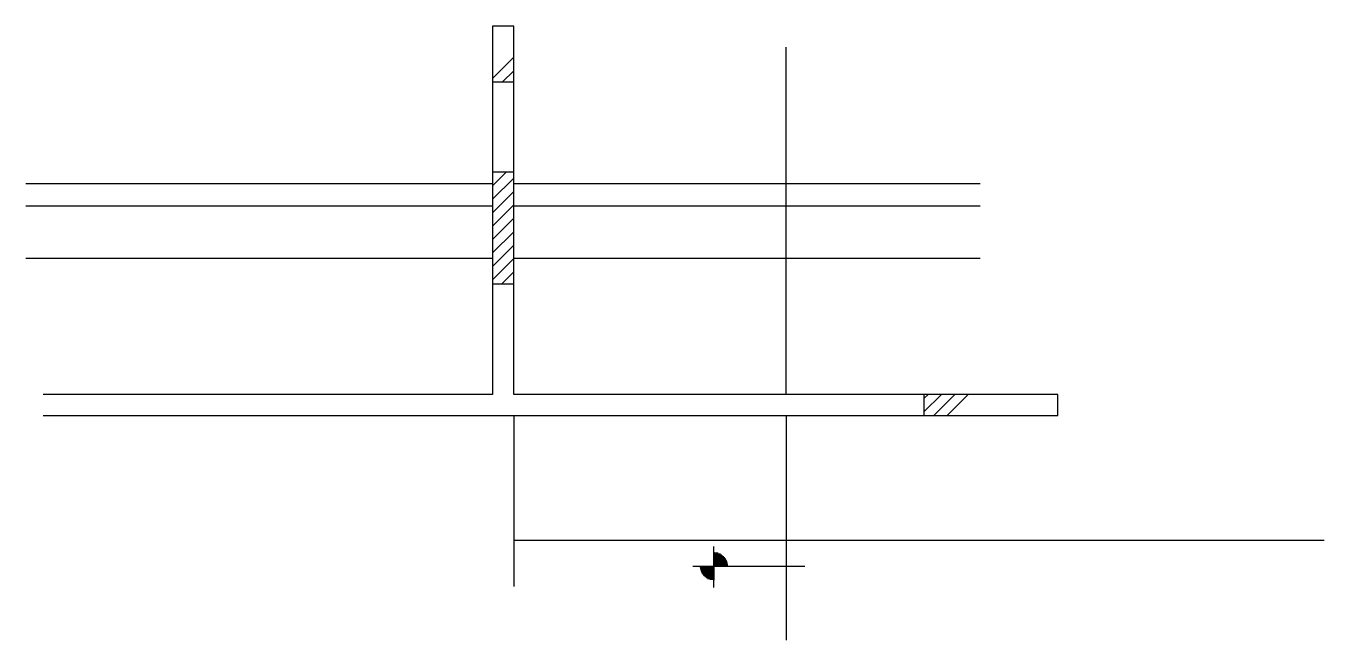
# Model space of a CAD drawing. Header units: metres. Extents: x 5800 to 6963, y 2967 to 3517.
import ezdxf

# ---------------------------------------------------------------- set-up
doc = ezdxf.new("R2010")
doc.units = ezdxf.units.M
for name, color, linetype in [('3', 7, 'Continuous'), ('7', 7, 'Continuous'), ('Painéis', 7, 'Continuous')]:
    doc.layers.add(name, color=color, linetype=linetype)

msp = doc.modelspace()

# ---------------------------------------------------------------- linework, layer by layer
at = {"layer": '3', "color": 7, "lineweight": 25}
for p, q in [((6217.7, 3469.9), (6236.7, 3488.9)), ((6226.8, 3466.9), (6236.7, 3476.9)), ((6217.7, 3373.8), (6229.9, 3385.9)), ((6217.7, 3385.8), (6217.9, 3385.9)), ((6217.7, 3361.7), (6236.7, 3380.7)), ((6217.7, 3349.7), (6236.7, 3368.7)), ((6217.7, 3337.7), (6236.7, 3356.7)), ((6217.7, 3325.7), (6236.7, 3344.7)), ((6217.7, 3313.6), (6236.7, 3332.6)), ((6217.7, 3301.6), (6236.7, 3320.6)), ((6217.7, 3289.6), (6236.7, 3308.6)), ((6226.1, 3285.9), (6236.7, 3296.6)), ((6604.2, 3171.2), (6619.9, 3186.9)), ((6604.2, 3183.3), (6607.9, 3186.9)), ((6613, 3167.9), (6632, 3186.9)), ((6625, 3167.9), (6644, 3186.9)), ((6416.1, 3013.9), (6416.1, 3050.7)), ((6416.1, 3045.5), (6416.1, 3020.5)), ((6416.1, 3044.9), (6420, 3044.9)), ((6416.1, 3044.1), (6421.9, 3044.1)), ((6416.1, 3043.3), (6423.2, 3043.3)), ((6416.1, 3042.5), (6424.2, 3042.5)), ((6416.1, 3041.7), (6425.1, 3041.7)), ((6416.1, 3040.9), (6425.8, 3040.9)), ((6416.1, 3040.1), (6426.4, 3040.1)), ((6416.1, 3039.3), (6426.9, 3039.3)), ((6416.1, 3038.5), (6427.3, 3038.5)), ((6416.1, 3037.7), (6427.7, 3037.7)), ((6416.1, 3036.9), (6428, 3036.9)), ((6416.1, 3036.2), (6428.2, 3036.2)), ((6397.1, 3033), (6497.5, 3033)), ((6403.6, 3033), (6428.6, 3033)), ((6416.1, 3032.2), (6403.6, 3032.2)), ((6416.1, 3031.4), (6403.7, 3031.4)), ((6416.1, 3030.6), (6403.9, 3030.6)), ((6416.1, 3029.8), (6404, 3029.8)), ((6416.1, 3029), (6404.3, 3029)), ((6416.1, 3028.2), (6404.6, 3028.2)), ((6416.1, 3027.4), (6404.9, 3027.4)), ((6416.1, 3026.6), (6405.4, 3026.6)), ((6416.1, 3025.8), (6405.9, 3025.8)), ((6416.1, 3025.1), (6406.5, 3025.1)), ((6416.1, 3024.3), (6407.2, 3024.3)), ((6416.1, 3035.4), (6428.4, 3035.4)), ((6416.1, 3034.6), (6428.5, 3034.6)), ((6416.1, 3033.8), (6428.6, 3033.8)), ((6416.1, 3023.5), (6408, 3023.5)), ((6416.1, 3022.7), (6409.1, 3022.7)), ((6416.1, 3021.9), (6410.4, 3021.9)), ((6416.1, 3021.1), (6412.3, 3021.1))]:
    msp.add_line(p, q, dxfattribs=at)
for points in [[(6217.7, 3466.9), (6217.7, 3385.9)], [(6236.7, 3385.9), (6236.7, 3466.9)], [(6217.7, 3285.9), (6217.7, 3186.9)], [(6236.7, 3186.9), (6236.7, 3285.9)], [(6217.7, 3186.9), (5815.2, 3186.9)], [(6604.2, 3186.9), (6236.7, 3186.9)], [(5815.2, 3167.9), (6227.2, 3167.9)], [(6227.2, 3167.9), (6604.2, 3167.9)]]:
    msp.add_lwpolyline(points, dxfattribs=at)
at = {"layer": '7', "color": 7, "lineweight": 25}
for points in [[(6217.7, 3466.9), (6236.7, 3466.9), (6236.7, 3516.9), (6217.7, 3516.9), (6217.7, 3466.9)], [(6217.7, 3285.9), (6236.7, 3285.9), (6236.7, 3385.9), (6217.7, 3385.9), (6217.7, 3285.9)], [(6604.2, 3167.9), (6724.2, 3167.9), (6724.2, 3186.9), (6604.2, 3186.9), (6604.2, 3167.9)]]:
    msp.add_lwpolyline(points, dxfattribs=at)
at = {"layer": 'Painéis', "color": 7, "lineweight": 25}
for p, q in [((6480.7, 3186.9), (6480.7, 3497.9)), ((5799.7, 3375.9), (6217.7, 3375.9)), ((6236.7, 3375.9), (6654.7, 3375.9)), ((5799.7, 3355.9), (6217.7, 3355.9)), ((6236.7, 3355.9), (6654.7, 3355.9)), ((5799.7, 3308.9), (6217.7, 3308.9)), ((6236.7, 3308.9), (6654.7, 3308.9)), ((6236.7, 3167.9), (6236.7, 3015)), ((6480.7, 3167.9), (6480.7, 2966.9)), ((6236.7, 3056.4), (6962.7, 3056.4))]:
    msp.add_line(p, q, dxfattribs=at)

doc.saveas('drawing.dxf')
